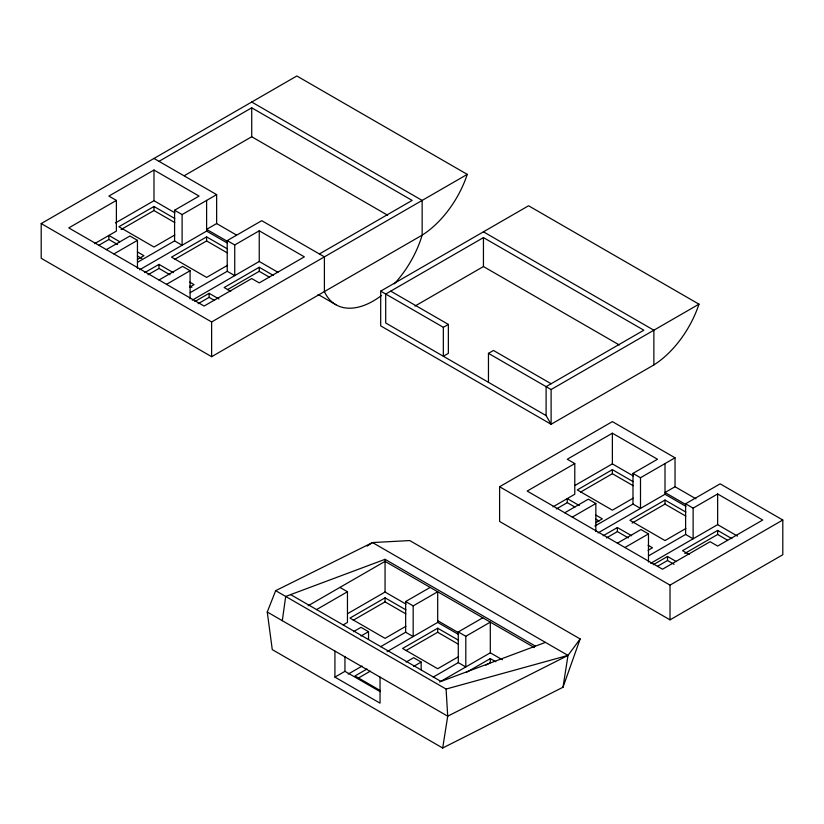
<?xml version="1.0" encoding="UTF-8"?>
<svg xmlns="http://www.w3.org/2000/svg" width="824" height="824" viewBox="0 0 824 824"><rect width="100%" height="100%" fill="white"/><g stroke="black" fill="none" stroke-linecap="round" stroke-linejoin="round"><path stroke-width="1.24" d="M282.302 620.688L285.701 596.452L385.055 559.321L535.425 646.14M442.694 748.017L447.71 716.18L446.093 689.06L275.669 590.664L267.264 612.005L272.27 649.621L442.694 748.017L562.998 687.247L580.158 638.95L409.734 540.565L372.52 542.553L275.669 590.664M562.998 687.247L568.004 655.41L580.158 638.95M367.154 546.096L372.52 542.553L568.004 655.41L447.71 716.18L267.264 612.005M251.722 102.032L422.146 200.417L422.146 235.149L211.624 356.689L41.2 258.303L41.2 223.572L296.836 75.983L467.26 174.379A74.428 42.972 -60 0 1 422.146 235.149A74.871 43.229 -60 0 1 394.294 283.827M158.991 161.35L251.722 107.81L412.124 200.417L319.393 253.957M137.557 262.279L174.585 240.907L174.585 210.233L199.089 196.081L153.985 170.032L108.871 196.081L116.39 200.417L116.39 231.101L94.616 243.667M116.39 200.417L68.773 227.908L204.105 306.044L251.722 278.553L259.241 282.9L304.355 256.851L259.241 230.802L234.737 244.955L227.218 240.618L227.218 271.292L190.19 292.664M184.38 175.636L251.722 136.753L387.62 215.208M115.473 222.944L153.985 200.706L174.884 212.777M174.812 218.525L153.985 206.494L118.893 226.755L153.985 247.015L174.812 234.984M121.087 229.536L153.985 210.553L174.812 222.573M99.004 245.181L108.871 239.485L117.636 244.553M106.358 249.62L129.935 236.004L137.453 240.351L137.453 268.469M113.877 253.957L137.453 240.351M174.585 210.233L182.104 214.57L216.64 194.629L216.64 223.572L236.437 235.005M137.381 259.488L143.953 255.698L137.381 251.897M216.64 223.572L206.608 229.36L227.517 241.432M139.627 269.767L206.608 231.101L227.517 243.162M144.736 272.61L158.991 264.38L173.246 272.61M227.445 248.91L206.608 236.879L171.526 257.139L206.608 277.4L227.445 265.369M148.032 274.763L158.991 268.428L169.96 274.763M174.812 259.292L206.608 240.938L227.445 252.968M158.991 280.006L182.567 266.389L190.087 270.736L190.087 298.854M227.218 240.618L261.744 220.678L324.399 256.851L324.399 291.583A74.871 43.229 -60 0 0 381.553 295.456M166.51 284.342L190.087 270.736M189.695 287.164L194.083 284.63L189.695 282.096M192.26 300.152L259.241 261.486L277.946 272.281M194.866 301.543L209.121 293.313L218.988 299.009M273.496 275.504L259.241 267.275L224.159 287.524L230.73 291.325M198.151 303.696L209.121 297.371L214.601 300.533M227.445 289.677L259.241 271.323L269.108 277.019M41.2 223.572L211.624 321.968L467.26 174.379M380.688 291.14L528.555 205.773L698.979 304.169A74.428 42.972 -60 0 1 653.865 364.939L551.112 424.267L380.688 325.871L380.688 291.14L443.343 327.313L448.359 324.419L448.359 353.362L443.343 356.256L443.343 327.313M546.096 415.584L546.096 386.641L643.843 330.208L483.441 237.6L385.704 294.034L385.704 322.977L546.096 415.584L551.112 424.267L551.112 389.536L698.979 304.169M414.997 306.065L483.441 266.543L619.339 344.998M488.457 382.305L488.457 353.362L493.473 350.468L551.112 383.747M648.581 555.829L685.609 534.457L685.609 503.773L720.145 483.843L782.8 520.016L782.8 554.737L670.015 619.854L499.602 521.458L499.602 486.737L612.376 421.62L675.031 457.794L675.031 486.737L695.94 498.808M308.186 605.733L385.055 561.36L534.323 647.54M594.866 526.072L632.986 504.072L632.986 473.388L657.49 459.246L612.376 433.197L567.262 459.246L574.781 463.582L574.781 494.256L553.007 506.832M316.457 609.647L347.46 591.745L347.46 622.419L343.165 624.901M574.781 463.582L527.164 491.073L662.506 569.209L710.123 541.718L717.642 546.054L762.746 520.016L717.642 493.967L693.128 508.12L685.609 503.773M347.646 613.633L385.055 592.034L405.954 604.105M574.967 485.47L612.376 463.871L633.285 475.942M405.882 609.853L385.055 597.822L349.963 618.082L385.055 638.342L405.882 626.312M633.213 481.69L612.376 469.659L577.294 489.919L612.376 510.18L633.213 498.149M353.259 620.235L385.055 601.88L405.882 613.901M580.58 492.072L612.376 473.707L633.213 485.738M556.303 508.985L567.262 502.65L574.936 507.079M353.506 631.668L361.005 627.332L368.524 631.678L368.524 639.342M380.606 646.696L405.655 632.235L405.655 601.551L430.169 587.409M564.759 512.775L588.326 499.169L595.845 503.516L595.845 531.635M361.025 636.004L368.524 631.678M405.655 601.551L413.174 605.898L437.688 591.745L437.688 622.419L387.043 651.66M572.278 517.122L595.845 503.516M632.986 473.388L640.495 477.735L675.031 457.794M595.773 522.653L602.354 518.852L595.773 515.062M334.925 651.073L334.925 677.122L344.957 671.333L380.163 691.655M348.171 674.104L362.097 666.06M675.031 486.737L665.009 492.525L685.908 504.597M598.028 532.932L665.009 494.256L685.908 506.327M367.041 668.995L354.979 675.958L380.194 690.522M458.515 640.238L437.688 628.207L402.596 648.467L437.688 668.727L458.515 656.697M603.137 535.765L617.392 527.535L631.648 535.765M685.836 512.075L665.009 500.044L629.917 520.304L665.009 540.565L685.836 528.534M358.265 678.111L370.326 671.148M405.882 650.62L437.688 632.266L458.515 644.286M606.423 537.918L617.392 531.593L628.351 537.918M632.111 523.086L665.009 504.103L685.836 516.123M406.139 662.053L413.638 657.717L421.157 662.063L421.157 669.727M433.239 677.081L458.288 662.62L458.288 631.936L482.792 617.794M617.392 543.171L640.959 529.554L648.478 533.901L648.478 562.019M413.658 666.389L421.157 662.063M458.288 631.936L465.807 636.283L490.311 622.13L490.311 652.804L439.666 682.045M624.911 547.507L648.478 533.901M648.086 550.329L652.474 547.795L648.086 545.261M650.661 563.317L717.642 524.641L737.439 536.084M466.188 672.528L490.311 658.592L495.801 661.765M653.257 564.708L667.512 556.478L676.288 561.546M731.897 538.659L717.642 530.429L682.55 550.689L689.132 554.49M485.933 665.184L490.311 662.651L490.311 658.592M657.645 566.222L667.512 560.526L674.094 564.327M684.744 553.471L717.642 534.488L727.51 540.184M499.602 486.737L670.015 585.122L782.8 520.016M545.447 642.39L441.005 681.427L290.635 594.609M446.093 689.06L568.004 655.41M483.441 231.822L653.865 330.208L653.865 364.939M390.71 291.14L448.359 324.419M153.985 158.455L216.64 194.629M488.457 353.362L551.112 389.536M318.064 294.436L335.893 304.726M632.986 504.072L640.495 508.408L640.495 477.735M685.609 534.457L693.128 538.793L693.128 508.12M174.585 240.907L182.104 245.243L182.104 214.57M227.218 271.292L234.737 275.628L234.737 244.955M579.324 505.565L567.262 498.602L567.262 502.65M119.83 241.772L108.871 235.437L108.871 239.485M595.773 519.11L599.058 521.005M137.381 255.945L141.759 258.478M189.695 286.155L191.889 287.422M437.688 620.688L458.587 632.76M437.688 622.419L458.587 634.49M490.311 652.804L502.413 659.797M339.941 587.409L347.46 591.745M405.655 632.235L413.174 636.571L413.174 605.898M458.288 662.62L465.807 666.956L465.807 636.283M334.925 677.122L380.039 703.16L380.039 677.112M717.642 493.967L717.642 524.641M717.642 530.429L717.642 534.488M670.015 585.122L670.015 619.854M667.512 556.478L667.512 560.526M665.009 463.582L665.009 494.256M665.009 500.044L665.009 504.103M617.392 527.535L617.392 531.593M612.376 433.197L612.376 463.871M612.376 469.659L612.376 473.707M483.441 237.6L483.441 266.543M437.688 628.207L437.688 632.266M385.055 559.321L385.055 592.034M385.055 597.822L385.055 601.88M344.957 656.45L344.957 671.333M259.241 230.802L259.241 261.486M259.241 267.275L259.241 271.323M251.722 107.81L251.722 136.753M211.624 321.968L211.624 356.689M209.121 293.313L209.121 297.371M206.608 200.417L206.608 231.101M206.608 236.879L206.608 240.938M158.991 264.38L158.991 268.428M153.985 170.032L153.985 200.706M153.985 206.494L153.985 210.553"/></g></svg>
